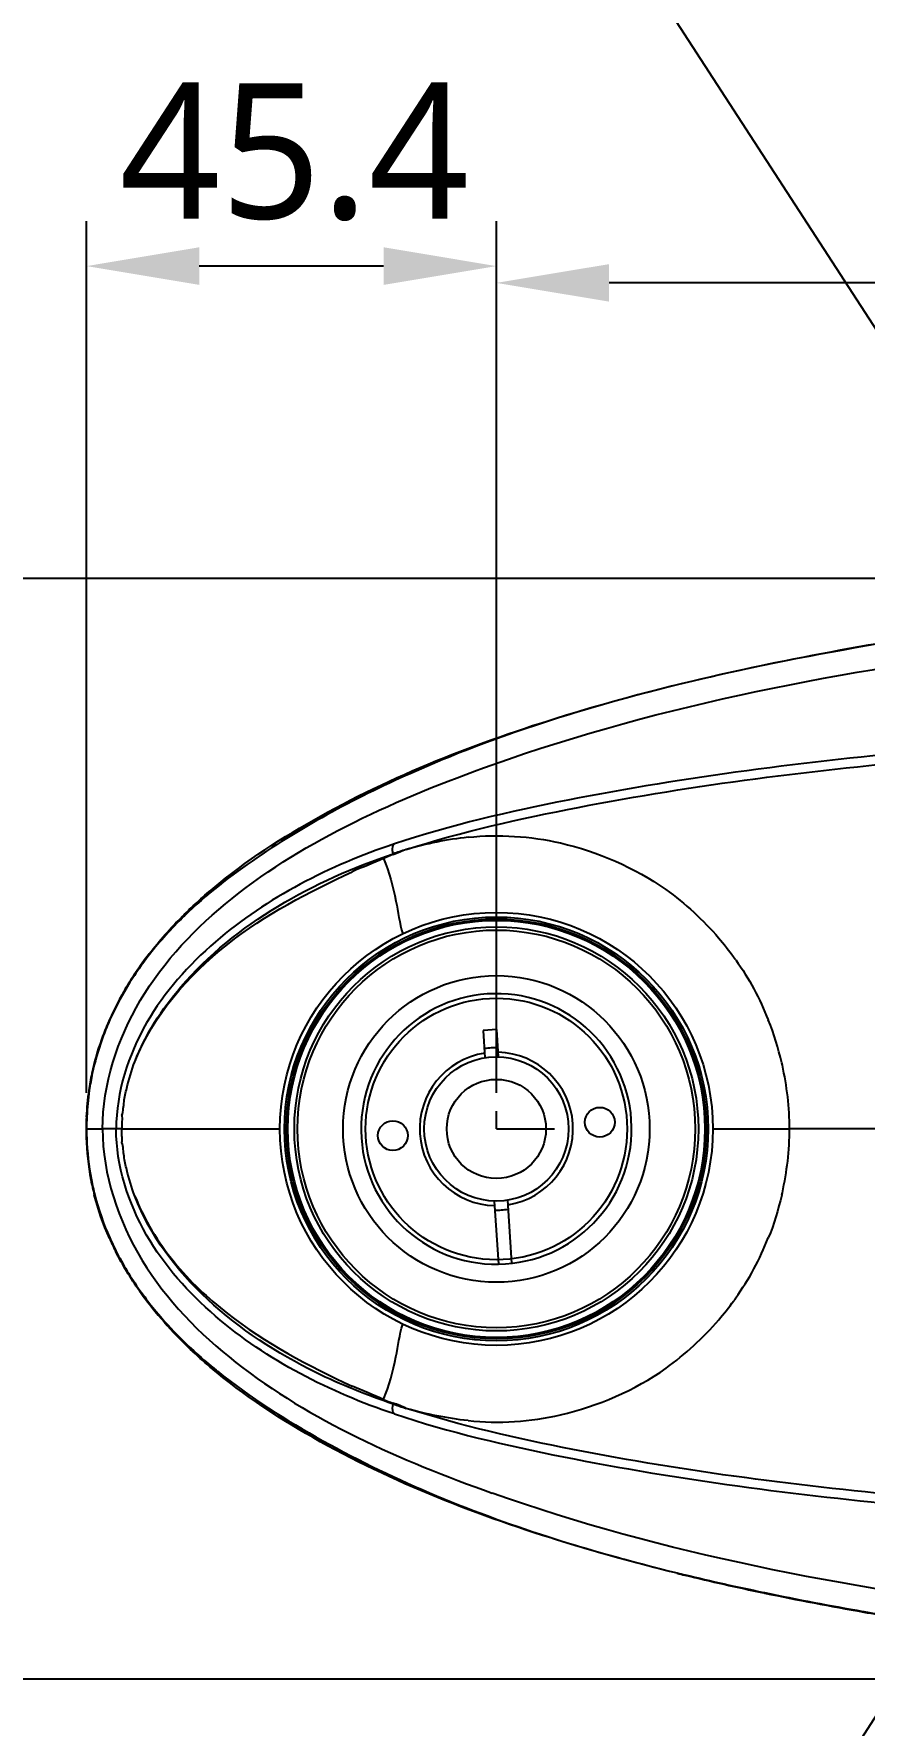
# Model space of a CAD drawing. Header units: millimetres. Extents: x 5828 to 6704, y 123 to 421.
# Drawn here: x 6380.06 to 6389.27, y 229.99 to 248.74 of the extents above; entities that cross this region are included whole.
import ezdxf
from ezdxf import colors
from ezdxf.entities.mleader import LeaderData, LeaderLine
from ezdxf.math import Vec2, Vec3

# ---------------------------------------------------------------- set-up
doc = ezdxf.new("R2010")
doc.units = ezdxf.units.MM
for name, color, linetype in [('外形图', 7, 'Continuous'), ('多重引线', 7, 'Continuous'), ('尺寸标注', 7, 'Continuous')]:
    doc.layers.add(name, color=color, linetype=linetype)
doc.styles.get("Standard").update_dxf_attribs({"font": 'msyh.ttc'})
doc.styles.add('微软雅黑', font='msyh.ttc')
doc.dimstyles.new('尺寸标注_细节_1_10比例', dxfattribs={"dimtxt": 1.5, "dimasz": 1.25, "dimexe": 0.5, "dimexo": 0.4, "dimgap": 0.5, "dimtad": 1, "dimlfac": 10, "dimdsep": 46, "dimtxsty": '微软雅黑', "dimcen": 0.09, "dimadec": 0, "dimazin": 0, "dimtp": 0.01, "dimtm": 0.01, "dimtfac": 1, "dimtofl": 0, "dimtmove": 0, "dimatfit": 3, "dimfxl": 1, "dimtolj": 1, "dimarcsym": 0})

# ---------------------------------------------------------------- blocks, each defined once
blk = doc.blocks.new('*D791')
at = {"layer": 'Defpoints', "color": 0}
for p in [(6385.193, 245.979), (6385.193, 236.598), (6402.693, 236.598)]:
    blk.add_point(p, dxfattribs=at)
at = {"layer": '尺寸标注', "color": 0, "lineweight": -2}
for p, q in [((6385.193, 236.998), (6385.193, 246.479)), ((6402.693, 236.998), (6402.693, 246.479)), ((6401.443, 245.979), (6386.443, 245.979))]:
    blk.add_line(p, q, dxfattribs=at)
at = {"layer": '尺寸标注', "color": 0}
for points in [[(6386.443, 246.187), (6386.443, 245.771), (6385.193, 245.979)], [(6401.443, 245.771), (6401.443, 246.187), (6402.693, 245.979)]]:
    blk.add_solid(points, dxfattribs=at)
at = {"layer": '尺寸标注', "color": 0, "insert": (6393.943, 247.259), "char_height": 1.5, "attachment_point": 5, "style": '微软雅黑'}
blk.add_mtext('\\A1;\\A1;175', dxfattribs=at)
blk = doc.blocks.new('*D792')
at = {"layer": 'Defpoints', "color": 0}
for p in [(6380.648, 246.165), (6380.648, 236.598), (6385.193, 236.598)]:
    blk.add_point(p, dxfattribs=at)
at = {"layer": '尺寸标注', "color": 0, "lineweight": -2}
for p, q in [((6380.648, 236.998), (6380.648, 246.665)), ((6385.193, 236.998), (6385.193, 246.665)), ((6383.943, 246.165), (6381.898, 246.165))]:
    blk.add_line(p, q, dxfattribs=at)
at = {"layer": '尺寸标注', "color": 0}
for points in [[(6381.898, 246.374), (6381.898, 245.957), (6380.648, 246.165)], [(6383.943, 245.957), (6383.943, 246.374), (6385.193, 246.165)]]:
    blk.add_solid(points, dxfattribs=at)
at = {"layer": '尺寸标注', "color": 0, "insert": (6382.954, 247.428), "char_height": 1.5, "attachment_point": 5, "style": '微软雅黑'}
blk.add_mtext('\\A1;\\A1;45.4', dxfattribs=at)
blk = doc.blocks.new('*D793')
at = {"layer": 'Defpoints', "color": 0}
for p in [(6397.464, 242.702), (6373.185, 230.498), (6397.666, 230.498)]:
    blk.add_point(p, dxfattribs=at)
at = {"layer": '尺寸标注', "color": 0, "lineweight": -2}
for p, q in [((6397.064, 242.702), (6372.685, 242.702)), ((6373.185, 241.452), (6373.185, 231.748)), ((6397.266, 230.498), (6372.685, 230.498))]:
    blk.add_line(p, q, dxfattribs=at)
at = {"layer": '尺寸标注', "color": 0}
for points in [[(6373.394, 241.452), (6372.977, 241.452), (6373.185, 242.702)], [(6372.977, 231.748), (6373.394, 231.748), (6373.185, 230.498)]]:
    blk.add_solid(points, dxfattribs=at)
at = {"layer": '尺寸标注', "color": 0, "insert": (6371.919, 236.6), "char_height": 1.5, "attachment_point": 5, "rotation": 90, "style": '微软雅黑'}
blk.add_mtext('\\A1;\\A1;122', dxfattribs=at)
blk = doc.blocks.new('_None')

msp = doc.modelspace()

# ---------------------------------------------------------------- linework, layer by layer
at = {"layer": '外形图', "color": 7, "linetype": 'Continuous'}
for p, q in [((6384.0472, 239.6479), (6384.0466, 239.639)), ((6385.1966, 237.7004), (6385.0469, 237.6907)), ((6385.0469, 237.6907), (6385.0665, 237.3878)), ((6385.2162, 237.3975), (6385.1966, 237.7004)), ((6388.3645, 237.3051), (6388.3589, 237.3308)), ((6380.6483, 236.5978), (6380.8257, 236.5978)), ((6380.9771, 236.598), (6380.8257, 236.5977)), ((6381.0379, 236.5978), (6380.9769, 236.5978)), ((6381.038, 236.5978), (6382.7928, 236.5978)), ((6387.5928, 236.5978), (6388.4428, 236.5978)), ((6390.2098, 236.5978), (6388.4428, 236.5978)), ((6385.1694, 235.7982), (6385.2148, 235.098)), ((6385.3644, 235.1077), (6385.3191, 235.8078)), ((6388.359, 235.8648), (6388.3644, 235.8905)), ((6382.0885, 233.8999), (6382.0769, 233.9094)), ((6384.0473, 233.5477), (6384.0465, 233.5567)), ((6388.1666, 231.4515), (6388.1538, 231.4542)), ((6388.1549, 231.459), (6388.1677, 231.4564)), ((6389.258, 231.2488), (6389.2679, 231.247))]:
    msp.add_line(p, q, dxfattribs=at)
at = {"layer": '外形图'}
for q in [(6385.1928, 236.7941), (6385.4217, 236.5978), (6385.838, 236.5978)]:
    msp.add_line((6385.1928, 236.5978), q, dxfattribs=at)
at = {"layer": '外形图', "color": 7, "linetype": 'Continuous'}
for centre, radius in [((6385.1929, 236.5978), 2.4), ((6385.1928, 236.5978), 2.35), ((6385.1928, 236.5978), 2.3277), ((6385.1928, 236.5978), 2.3127), ((6385.1928, 236.5978), 2.2402), ((6385.1928, 236.5978), 2.2051), ((6385.1928, 236.5978), 1.7), ((6385.1928, 236.5978), 1.45), ((6385.1928, 236.5978), 0.8), ((6385.1928, 236.5978), 0.55), ((6384.0452, 236.5235), 0.165), ((6386.3404, 236.6721), 0.165)]:
    msp.add_circle(centre, radius, dxfattribs=at)
for centre, radius, start, end in [((6386.9923, 230.9), 9.2303, 107.65191, 108.60617), ((6385.2089, 236.5586), 3.2924, 110.67329, 112.61593), ((6385.1825, 235.479), 4.9122, 134.05861, 134.93246), ((6384.9896, 235.6165), 4.6681, 133.53088, 134.44831), ((6384.3912, 236.1734), 3.8583, 142.18706, 146.0469), ((6384.3228, 236.2051), 3.7776, 141.93111, 145.86669), ((6384.1612, 236.3284), 3.5809, 146.04891, 149.91517), ((6384.1394, 236.3301), 3.5556, 145.87405, 149.76142), ((6383.9428, 236.4543), 3.3289, 149.90465, 156.79413), ((6383.8858, 236.4747), 3.2638, 149.71282, 156.72908), ((6385.1928, 236.5978), 1.5, 270.95428, 270.83744), ((6383.734, 236.5451), 3.1012, 156.81736, 160.34614), ((6383.6718, 236.5703), 3.0294, 156.79176, 160.3988), ((6383.5822, 236.5995), 2.9399, 160.34914, 167.95065), ((6383.5683, 236.6073), 2.9195, 160.40075, 168.04245), ((6385.1928, 236.5978), 0.85, 98.76531, 268.64153), ((6385.1928, 236.5978), 0.9, 88.65824, 98.5044), ((6385.1928, 236.5978), 0.85, 278.76529, 88.64154), ((6383.5451, 236.6087), 2.9017, 167.97432, 171.75552), ((6383.5672, 236.6088), 2.9181, 168.0673, 171.82036), ((6383.5944, 236.6027), 2.9514, 171.77794, 177.48265), ((6383.6502, 236.5978), 3.0018, 171.83737, 177.4355), ((6383.7145, 236.5968), 3.0716, 177.47236, 179.98203), ((6383.7572, 236.5922), 3.109, 177.42077, 179.89591), ((6383.7287, 236.599), 3.0858, 180.02117, 181.8166), ((6383.5888, 236.5931), 2.9458, 181.78952, 190.94041), ((6383.7672, 236.6036), 3.1189, 180.10619, 181.87946), ((6383.6369, 236.5973), 2.9886, 181.84162, 190.84453), ((6383.5546, 236.5889), 2.9115, 190.98706, 194.38495), ((6383.547, 236.583), 2.8975, 190.89976, 194.30787), ((6383.6294, 236.6076), 2.9835, 194.37564, 204.08863), ((6385.1928, 236.5978), 0.9, 268.65825, 278.5044), ((6383.903, 236.7228), 3.285, 203.97473, 206.76872), ((6383.8187, 236.6899), 3.1899, 204.04985, 206.92305), ((6384.4546, 237.0691), 3.9372, 215.14135, 218.62254), ((6384.3832, 237.0356), 3.8529, 215.34437, 218.89561), ((6384.679, 237.2774), 4.235, 218.92899, 224.36982), ((6384.7905, 237.3416), 4.3697, 218.66417, 223.94754), ((6385.6155, 238.2948), 5.6192, 231.1013, 231.25439), ((6385.2089, 236.6371), 3.2924, 247.38408, 249.32674), ((6386.9927, 242.2968), 9.2316, 251.39379, 252.34945), ((6393.4117, 256.9315), 26.0133, 256.18109, 256.37512), ((6393.1127, 255.7987), 24.8383, 256.22683, 256.43001), ((6393.9585, 259.2393), 28.385, 256.3997, 258.19984), ((6393.807, 258.7449), 27.8652, 256.46359, 258.29704), ((6395.3489, 265.9862), 35.2737, 258.25148, 260.06994), ((6395.3481, 266.2071), 35.4848, 258.32535, 260.11751), ((6396.1552, 270.5339), 39.8923, 260.05567, 260.51812), ((6396.3952, 272.0664), 41.437, 260.09567, 260.54088)]:
    msp.add_arc(centre, radius, start, end, dxfattribs=at)
for points, knots in [([(6385.1468, 240.6355), (6387.0542, 241.3146), (6390.0294, 241.8628), (6393.9061, 242.2467), (6396.7609, 242.3762), (6399.7709, 242.3312), (6402.3815, 242.0192), (6404.3518, 241.3698), (6405.5528, 240.7141), (6406.4986, 239.8619), (6406.9618, 239.1704), (6407.1546, 238.8125)], [0, 0, 0, 0, 0.2605791, 0.3852952, 0.5018565, 0.6279902, 0.77281, 0.8378146, 0.8939042, 0.9476757, 1, 1, 1, 1]), ([(6389.4234, 241.9754), (6388.0595, 241.7426), (6386.0183, 241.3014), (6383.7746, 240.3615), (6382.5807, 239.6589), (6382.0253, 239.2392), (6381.7745, 239.0009)], [0, 0, 0, 0, 0.4999145, 0.7499264, 0.8750065, 1, 1, 1, 1]), ([(6383.3212, 240.1101), (6384.2098, 240.5952), (6386.2282, 241.3455), (6388.3169, 241.7925), (6389.4223, 241.9817)], [0, 0, 0, 0, 0.4744329, 1, 1, 1, 1]), ([(6400.6886, 241.0235), (6399.9663, 241.1359), (6398.5097, 241.2369), (6395.6333, 241.2163), (6392.7978, 241.0463), (6390.0131, 240.8064), (6387.9787, 240.5902), (6385.9916, 240.2663), (6384.689, 239.9676), (6384.0614, 239.7577)], [0, 0, 0, 0, 0.1309162, 0.2607217, 0.5151975, 0.6393698, 0.7614201, 0.8814753, 1, 1, 1, 1]), ([(6384.1923, 239.6954), (6384.8164, 239.8942), (6386.1065, 240.186), (6388.0757, 240.5002), (6390.0915, 240.7105), (6392.8508, 240.9443), (6395.6603, 241.1038), (6398.5084, 241.1135), (6399.9495, 241.0085), (6400.6636, 240.8956)], [0, 0, 0, 0, 0.118464, 0.2385592, 0.3606491, 0.4848898, 0.7394618, 0.8692495, 1, 1, 1, 1]), ([(6380.8257, 236.5977), (6380.8258, 237.0921), (6381.1572, 238.1006), (6382.2386, 239.2245), (6383.615, 240.0468), (6384.6247, 240.4497), (6385.1468, 240.6355)], [0, 0, 0, 0, 0.2369444, 0.4802075, 0.7344681, 1, 1, 1, 1]), ([(6381.7666, 239.0091), (6381.8793, 239.1181), (6382.3576, 239.5388), (6382.9004, 239.8804), (6383.3212, 240.1101)], [0, 0, 0, 0, 0.2464684, 1, 1, 1, 1]), ([(6384.0614, 239.7577), (6383.3465, 239.5184), (6382.2883, 238.9833), (6381.237, 237.8111), (6380.9766, 237.0058), (6380.9771, 236.598)], [0, 0, 0, 0, 0.4849894, 0.7376225, 1, 1, 1, 1]), ([(6384.0473, 239.6479), (6384.0449, 239.6597), (6384.0402, 239.6956), (6384.0425, 239.7407), (6384.0614, 239.7577)], [0, 0, 0, 0, 0.320117, 1, 1, 1, 1]), ([(6381.1843, 237.3432), (6381.3008, 237.6466), (6381.9964, 238.7176), (6383.1702, 239.3525), (6384.0472, 239.6479)], [0, 0, 0, 0, 0.2598827, 1, 1, 1, 1]), ([(6383.9428, 239.5978), (6384.0018, 239.4448), (6384.0815, 239.1668), (6384.1189, 238.8802), (6384.1555, 238.7621)], [0, 0, 0, 0, 0.5700687, 1, 1, 1, 1]), ([(6381.184, 237.3433), (6381.3867, 237.8566), (6382.1434, 238.723), (6383.1104, 239.2254), (6383.5955, 239.4501)], [0, 0, 0, 0, 0.50794, 1, 1, 1, 1]), ([(6387.0733, 239.253), (6387.2874, 239.0973), (6387.5523, 238.8548), (6387.7725, 238.5763), (6387.8255, 238.5034)], [0, 0, 0, 0, 0.7459463, 1, 1, 1, 1]), ([(6387.8482, 238.4716), (6387.8447, 238.4771), (6387.8372, 238.4877), (6387.8294, 238.4982), (6387.8255, 238.5034)], [0, 0, 0, 0, 0.5009407, 1, 1, 1, 1]), ([(6381.04, 236.7482), (6381.0559, 236.7971), (6381.06, 236.9014), (6381.1043, 237.1009), (6381.1476, 237.2483), (6381.184, 237.3433)], [0, 0, 0, 0, 0.251495, 0.50252, 1, 1, 1, 1]), ([(6380.8257, 236.5978), (6380.8262, 236.0905), (6381.1722, 235.0647), (6382.2767, 233.9451), (6383.6438, 233.1346), (6384.6383, 232.7412), (6385.1467, 232.5601)], [0, 0, 0, 0, 0.24316, 0.4885311, 0.7413057, 1, 1, 1, 1]), ([(6384.0614, 233.4379), (6383.3465, 233.6772), (6382.2882, 234.2123), (6381.237, 235.3846), (6380.9764, 236.1899), (6380.9769, 236.5978)], [0, 0, 0, 0, 0.4849393, 0.7376216, 1, 1, 1, 1]), ([(6381.184, 235.8523), (6381.1476, 235.9473), (6381.1042, 236.0946), (6381.0601, 236.2942), (6381.0551, 236.3982), (6381.04, 236.4474)], [0, 0, 0, 0, 0.4974574, 0.7484898, 1, 1, 1, 1]), ([(6384.0472, 233.5477), (6383.7549, 233.6462), (6382.6116, 234.0972), (6381.5192, 234.9806), (6381.1844, 235.8523)], [0, 0, 0, 0, 0.248236, 1, 1, 1, 1]), ([(6381.1844, 235.8523), (6381.2892, 235.5895), (6381.5834, 235.1041), (6382.3871, 234.3537), (6383.11, 233.9693), (6383.5955, 233.7455)], [0, 0, 0, 0, 0.25931, 0.5101465, 1, 1, 1, 1]), ([(6387.0746, 233.9436), (6387.2873, 234.1005), (6387.5525, 234.3414), (6387.773, 234.6191), (6387.8255, 234.6923)], [0, 0, 0, 0, 0.7459531, 1, 1, 1, 1]), ([(6387.8482, 234.724), (6387.8447, 234.7186), (6387.8372, 234.7079), (6387.8294, 234.6974), (6387.8255, 234.6923)], [0, 0, 0, 0, 0.5009398, 1, 1, 1, 1]), ([(6383.9428, 233.5978), (6384.0019, 233.7508), (6384.0815, 234.0288), (6384.1189, 234.3155), (6384.1555, 234.4336)], [0, 0, 0, 0, 0.5700606, 1, 1, 1, 1]), ([(6407.1545, 234.3829), (6406.9616, 234.025), (6406.4984, 233.3335), (6405.5525, 232.4813), (6404.3516, 231.8257), (6402.3812, 231.1764), (6399.7706, 230.8644), (6396.7607, 230.8194), (6393.906, 230.9489), (6390.0294, 231.3329), (6387.0541, 231.8811), (6385.1468, 232.5601)], [0, 0, 0, 0, 0.0523249, 0.1060962, 0.162187, 0.2271933, 0.3720128, 0.4981444, 0.6147055, 0.7394218, 1, 1, 1, 1]), ([(6382.0987, 233.9123), (6382.463, 233.6199), (6383.256, 233.1158), (6384.9426, 232.3063), (6386.2919, 231.897), (6387.1992, 231.6746)], [0, 0, 0, 0, 0.2499686, 0.500064, 1, 1, 1, 1]), ([(6384.0614, 233.4379), (6384.0563, 233.4425), (6384.0365, 233.4762), (6384.0412, 233.5174), (6384.0473, 233.5477)], [0, 0, 0, 0, 0.1809436, 1, 1, 1, 1]), ([(6400.1261, 232.2264), (6399.4314, 232.145), (6398.0372, 232.0749), (6395.2837, 232.11), (6392.5688, 232.2719), (6389.9015, 232.5035), (6387.9518, 232.712), (6386.0466, 233.0226), (6384.7981, 233.3073), (6384.1936, 233.4998)], [0, 0, 0, 0, 0.1307953, 0.2605087, 0.5148756, 0.639074, 0.7611813, 0.8813764, 1, 1, 1, 1]), ([(6384.0614, 233.438), (6384.6729, 233.2333), (6385.9415, 232.9403), (6387.876, 232.6194), (6389.8563, 232.4048), (6392.5656, 232.1666), (6395.3237, 231.9955), (6398.1221, 231.9537), (6399.5398, 232.0257), (6400.2461, 232.1111)], [0, 0, 0, 0, 0.1186611, 0.2388068, 0.3608655, 0.4850238, 0.739342, 0.8690776, 1, 1, 1, 1]), ([(6387.1983, 231.6711), (6386.8508, 231.7566), (6385.5215, 232.1136), (6384.2161, 232.597), (6383.3211, 233.0856)], [0, 0, 0, 0, 0.259786, 1, 1, 1, 1])]:
    msp.add_open_spline(points, degree=3, knots=knots, dxfattribs=at)
for points in [[(6384.8797, 239.8325), (6385.2202, 239.8677), (6385.5708, 239.8443), (6385.9046, 239.7687)], [(6384.1934, 239.6957), (6384.1449, 239.6756), (6384.0969, 239.6537), (6384.0465, 239.6389)], [(6384.8797, 239.8325), (6384.6476, 239.8059), (6384.4164, 239.7618), (6384.1923, 239.6954)], [(6385.9046, 239.7687), (6386.3196, 239.6734), (6386.7226, 239.4944), (6387.0733, 239.253)], [(6383.9428, 239.5978), (6383.8289, 239.5444), (6383.71, 239.5023), (6383.5955, 239.4501)], [(6381.343, 238.5389), (6381.457, 238.6859), (6381.5815, 238.8252), (6381.7132, 238.9566)], [(6381.7208, 238.949), (6381.5882, 238.819), (6381.4632, 238.6806), (6381.3488, 238.5344)], [(6387.8482, 238.4716), (6387.9947, 238.2666), (6388.1166, 238.0413), (6388.2061, 237.8058)], [(6388.3589, 237.3308), (6388.3156, 237.4914), (6388.2774, 237.6555), (6388.2061, 237.8058)], [(6388.4428, 236.5978), (6388.4448, 236.835), (6388.415, 237.0733), (6388.3645, 237.3051)], [(6381.0406, 236.7482), (6381.0452, 236.6983), (6381.0387, 236.6479), (6381.0379, 236.5978)], [(6381.04, 236.4474), (6381.0461, 236.4971), (6381.0361, 236.5477), (6381.038, 236.5978)], [(6388.3644, 235.8905), (6388.415, 236.1223), (6388.4449, 236.3606), (6388.4428, 236.5978)], [(6380.9014, 235.388), (6380.8329, 235.5421), (6380.7763, 235.7022), (6380.7344, 235.8656)], [(6388.3589, 235.8648), (6388.3164, 235.704), (6388.2767, 235.5404), (6388.2061, 235.3899)], [(6387.8482, 234.724), (6387.9941, 234.9295), (6388.1174, 235.154), (6388.2061, 235.3899)], [(6381.235, 234.8029), (6381.1365, 234.943), (6381.0472, 235.0903), (6380.97, 235.2433)], [(6380.9746, 235.2455), (6381.052, 235.093), (6381.1415, 234.9462), (6381.2404, 234.8067)], [(6382.0769, 233.9094), (6381.9256, 234.0345), (6381.7805, 234.1676), (6381.6444, 234.309)], [(6381.6517, 234.3159), (6381.7884, 234.1758), (6381.9346, 234.0446), (6382.087, 233.9217)], [(6383.3211, 233.0855), (6382.8889, 233.3216), (6382.4688, 233.587), (6382.0885, 233.8999)], [(6385.9049, 233.4269), (6386.3193, 233.5265), (6386.7258, 233.6987), (6387.0746, 233.9436)], [(6383.9428, 233.5978), (6383.8289, 233.6512), (6383.71, 233.6933), (6383.5955, 233.7455)], [(6384.1936, 233.4998), (6384.1449, 233.52), (6384.0968, 233.542), (6384.0463, 233.5568)], [(6384.8797, 233.3631), (6384.6479, 233.3891), (6384.4173, 233.434), (6384.1936, 233.4998)], [(6384.8797, 233.3631), (6385.2201, 233.3268), (6385.5706, 233.3527), (6385.9049, 233.4269)]]:
    msp.add_open_spline(points, degree=3, dxfattribs=at)

# ---------------------------------------------------------------- dimensions: what is measured, and where the dimension line sits
at = {"layer": '尺寸标注'}
for base, p1, p2, text, picture, middle in [((6380.6483, 246.1654), (6385.1928, 236.5978), (6380.6483, 236.5978), '\\A1;45.4', '*D792', (6382.9545, 246.1654)), ((6385.1928, 245.979), (6402.6928, 236.5978), (6385.1928, 236.5978), '\\A1;175', '*D791', (6393.9428, 245.979))]:
    dim = msp.add_linear_dim(base=base, p1=p1, p2=p2, text=text, dimstyle='尺寸标注_细节_1_10比例', override={"dimtxsty": '微软雅黑'}, dxfattribs=at)
    dim.commit()
    dim.dimension.update_dxf_attribs({"geometry": picture, "text_midpoint": middle, "dimtype": 160})
dim = msp.add_linear_dim(base=(6373.1853, 230.4984), p1=(6397.4641, 242.702), p2=(6397.6661, 230.4984), angle=90, text='\\A1;122', dimstyle='尺寸标注_细节_1_10比例', override={"dimtxsty": '微软雅黑'}, dxfattribs=at)
dim.commit()
dim.dimension.update_dxf_attribs({"geometry": '*D793', "text_midpoint": (6373.1853, 236.6002), "dimtype": 160})

# ---------------------------------------------------------------- leaders
at = {"layer": '多重引线'}
ml = msp.add_multileader_mtext('Standard', dxfattribs=at)
ml.set_content('6{\\A1;\\fSource Han Sans CN Regular|b0|i0|c0|p34;×\\fMicrosoft YaHei|b0|i0|c134|p34;\\C256;Φ9 \\C7;Through (locating hole\\C256;)}', style='微软雅黑')
ml.set_leader_properties()
ml.build(insert=Vec2(0, 0))
ml.multileader.update_dxf_attribs({"text_left_attachment_type": 5, "text_right_attachment_type": 5, "dogleg_length": 1, "arrow_head_size": 1.25})
ctx = ml.context
ctx.base_point, ctx.char_height, ctx.arrow_head_size, ctx.landing_gap_size, ctx.plane_origin = Vec3(6387.7956, 260.5831), 1.5, 1.25, 0.5, Vec3(6422.1928, 242.5978)
ctx.left_attachment, ctx.right_attachment, ctx.text_align_type = 5, 5, 2
notes = []
notes.append((ctx, [(0, (1, 1, 0), (6418.484, 260.5831), (-1, 0), 1, [(0, [(6422.1928, 242.5978)], 0, [])])]))
ctx.mtext.insert, ctx.mtext.alignment, ctx.mtext.flow_direction = Vec3(6416.984, 262.6728), 3, 5
ml = msp.add_multileader_mtext('Standard', dxfattribs=at)
ml.set_content('Brake button')
ml.set_leader_properties()
ml.set_arrow_properties(name='NONE')
ml.build(insert=Vec2(0, 0))
ml.multileader.update_dxf_attribs({"text_left_attachment_type": 6, "text_right_attachment_type": 6, "dogleg_length": 0.072, "arrow_head_size": 0.4})
ctx = ml.context
ctx.base_point, ctx.char_height, ctx.arrow_head_size, ctx.landing_gap_size, ctx.plane_origin = Vec3(6382.1121, 255.7834), 1.5, 0.4, 0.4, Vec3(6399.1197, 239.0985)
ctx.left_attachment, ctx.right_attachment, ctx.text_align_type = 6, 6, 2
notes.append((ctx, [(0, (1, 1, 0), (6394.9822, 255.7834), (-1, 0), 0.072, [(0, [(6399.1197, 239.0985)], 0, [])])]))
ctx.mtext.insert, ctx.mtext.alignment, ctx.mtext.flow_direction = Vec3(6394.5102, 257.3938), 3, 5
ml = msp.add_multileader_mtext('Standard', dxfattribs=at)
ml.set_content('User air tube 3（{\\A1;\\C256;Φ}6 grey）')
ml.set_leader_properties()
ml.set_arrow_properties(name='NONE')
ml.build(insert=Vec2(0, 0))
ml.multileader.update_dxf_attribs({"text_left_attachment_type": 6, "text_right_attachment_type": 6, "dogleg_length": 0.072, "arrow_head_size": 0.4})
ctx = ml.context
ctx.base_point, ctx.char_height, ctx.arrow_head_size, ctx.landing_gap_size, ctx.plane_origin = Vec3(6361.1721, 250.6154), 1.5, 0.4, 0.4, Vec3(6393.8923, 238.5446)
ctx.left_attachment, ctx.right_attachment, ctx.text_align_type = 6, 6, 2
notes.append((ctx, [(0, (1, 1, 0), (6386.0596, 250.6154), (-1, 0), 0.072, [(0, [(6393.8923, 238.5446)], 0, [])])]))
ctx.mtext.insert, ctx.mtext.alignment, ctx.mtext.flow_direction = Vec3(6385.5876, 252.7052), 3, 5
ml = msp.add_multileader_mtext('Standard', dxfattribs=at)
ml.set_content('User air tube 1（{\\A1;\\C256;Φ}4 blue）')
ml.set_leader_properties()
ml.set_arrow_properties(name='NONE')
ml.build(insert=Vec2(0, 0))
ml.multileader.update_dxf_attribs({"text_left_attachment_type": 6, "text_right_attachment_type": 6, "dogleg_length": 0.072, "arrow_head_size": 0.4})
ctx = ml.context
ctx.base_point, ctx.char_height, ctx.arrow_head_size, ctx.landing_gap_size, ctx.plane_origin = Vec3(6362.2491, 226.4884), 1.5, 0.4, 0.4, Vec3(6393.5874, 236.5821)
ctx.left_attachment, ctx.right_attachment, ctx.text_align_type = 6, 6, 2
notes.append((ctx, [(0, (1, 1, 0), (6387.0775, 226.4884), (-1, 0), 0.072, [(0, [(6393.5874, 236.5821)], 0, [])])]))
ctx.mtext.insert, ctx.mtext.alignment, ctx.mtext.flow_direction = Vec3(6386.6055, 228.4145), 3, 5
ml = msp.add_multileader_mtext('Standard', dxfattribs=at)
ml.set_content('User air tube 2（{\\A1;\\C256;Φ}6 blue）')
ml.set_leader_properties()
ml.set_arrow_properties(name='NONE')
ml.build(insert=Vec2(0, 0))
ml.multileader.update_dxf_attribs({"text_left_attachment_type": 6, "text_right_attachment_type": 6, "dogleg_length": 0.072, "arrow_head_size": 0.4})
ctx = ml.context
ctx.base_point, ctx.char_height, ctx.arrow_head_size, ctx.landing_gap_size, ctx.plane_origin = Vec3(6362.2361, 222.2863), 1.5, 0.4, 0.4, Vec3(6393.9824, 234.6454)
ctx.left_attachment, ctx.right_attachment, ctx.text_align_type = 6, 6, 2
notes.append((ctx, [(0, (1, 1, 0), (6387.0646, 222.2863), (-1, 0), 0.072, [(0, [(6393.9824, 234.6454)], 0, [])])]))
ctx.mtext.insert, ctx.mtext.alignment, ctx.mtext.flow_direction = Vec3(6386.5926, 224.2124), 3, 5
for ctx, leaders in notes:
    for number, flags, end, landing, length, lines in leaders:
        leader = LeaderData()
        leader.index, (leader.has_last_leader_line, leader.has_dogleg_vector, leader.attachment_direction) = number, flags
        leader.last_leader_point, leader.dogleg_vector, leader.dogleg_length = Vec3(end), Vec3(landing), length
        for number, points, colour, breaks in lines:
            line = LeaderLine()
            line.index, line.vertices, line.color, line.breaks = number, Vec3.list(points), colors.encode_raw_color(colour), breaks
            leader.lines.append(line)
        ctx.leaders.append(leader)

doc.saveas('drawing.dxf')
